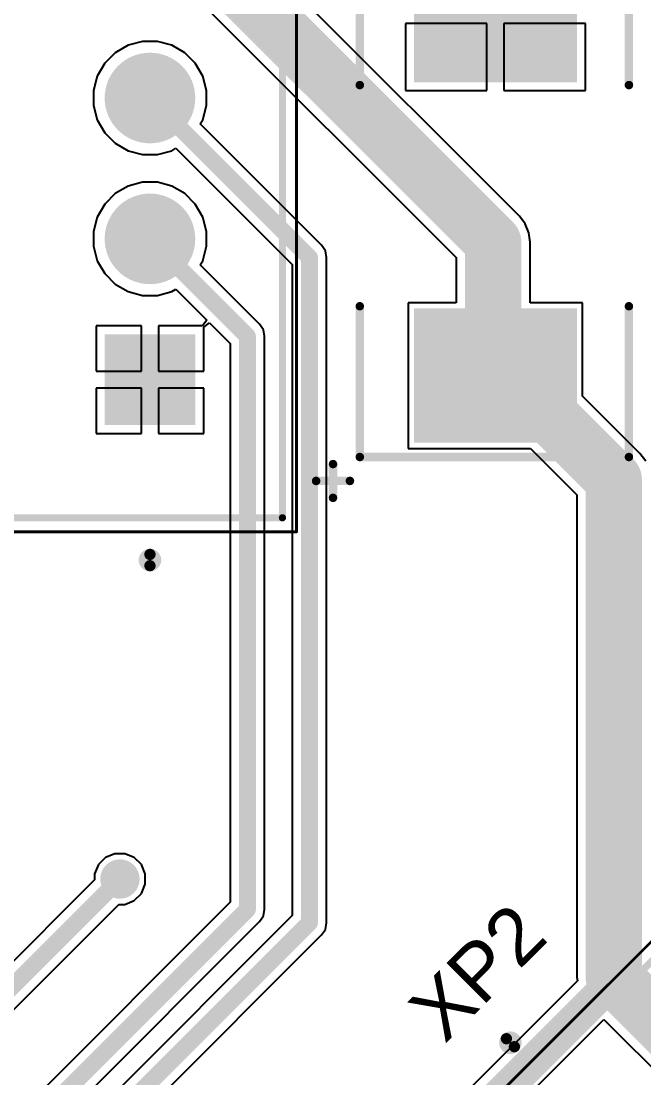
# Model space of a CAD drawing. Header units: millimetres. Extents: x 100 to 300, y 101 to 245.
# Drawn here: x 159.49 to 170.53, y 184.41 to 203.16 of the extents above; entities that cross this region are included whole.
import ezdxf

# ---------------------------------------------------------------- set-up
doc = ezdxf.new("R2010")
doc.units = ezdxf.units.MM
for name, color, linetype in [('BottomSolder', 6, 'Continuous'), ('Mechanical13', 56, 'Continuous'), ('Mechanical15', 56, 'Continuous'), ('MultiLayer', 9, 'Continuous'), ('PadHoleLayer', 156, 'Continuous'), ('TopLayer', 1, 'Continuous'), ('TopOverlay', 2, 'Continuous'), ('TopPaste', 8, 'Continuous'), ('TopSolder', 216, 'Continuous'), ('ViaHoleLayer', 16, 'Continuous')]:
    doc.layers.add(name, color=color, linetype=linetype)
doc.styles.add('Arial', font='', dxfattribs={"height": 0.2})
doc.styles.get('Arial').set_extended_font_data('Arial')

# ---------------------------------------------------------------- blocks, each defined once
blk = doc.blocks.new('JST_XH_4_43')
at = {"layer": 'BottomSolder'}
blk.add_hatch(color=6, dxfattribs=at).paths.add_polyline_path([(-4.554, 0.279), (-2.946, 0.279), (-2.946, -1.329), (-4.554, -1.329)])
h = blk.add_hatch(color=6, dxfattribs=at)
edge = h.paths.add_edge_path()
edge.add_arc((-1.25, -0.525), 0.804, 0, 360)
h = blk.add_hatch(color=6, dxfattribs=at)
edge = h.paths.add_edge_path()
edge.add_arc((1.25, -0.525), 0.804, 0, 360)
h = blk.add_hatch(color=6, dxfattribs=at)
edge = h.paths.add_edge_path()
edge.add_arc((3.75, -0.525), 0.804, 0, 360)
at = {"layer": 'MultiLayer'}
h = blk.add_hatch(color=9, dxfattribs=at)
edge = h.paths.add_edge_path()
edge.add_arc((-1.25, -0.525), 0.754, 0, 360)
h = blk.add_hatch(color=9, dxfattribs=at)
edge = h.paths.add_edge_path()
edge.add_arc((1.25, -0.525), 0.754, 0, 360)
h = blk.add_hatch(color=9, dxfattribs=at)
edge = h.paths.add_edge_path()
edge.add_arc((3.75, -0.525), 0.754, 0, 360)
at = {"layer": 'PadHoleLayer'}
h = blk.add_hatch(color=156, dxfattribs=at)
edge = h.paths.add_edge_path()
edge.add_arc((-3.75, -0.525), 0.5, 0, 360)
h = blk.add_hatch(color=156, dxfattribs=at)
edge = h.paths.add_edge_path()
edge.add_arc((-1.25, -0.525), 0.5, 0, 360)
h = blk.add_hatch(color=156, dxfattribs=at)
edge = h.paths.add_edge_path()
edge.add_arc((1.25, -0.525), 0.5, 0, 360)
h = blk.add_hatch(color=156, dxfattribs=at)
edge = h.paths.add_edge_path()
edge.add_arc((3.75, -0.525), 0.5, 0, 360)
at = {"layer": 'TopLayer'}
blk.add_hatch(color=1, dxfattribs=at).paths.add_polyline_path([(-4.504, 0.229), (-2.996, 0.229), (-2.996, -1.279), (-4.504, -1.279)])
h = blk.add_hatch(color=1, dxfattribs=at)
edge = h.paths.add_edge_path()
edge.add_arc((-1.25, -0.525), 0.754, 0, 360)
h = blk.add_hatch(color=1, dxfattribs=at)
edge = h.paths.add_edge_path()
edge.add_arc((1.25, -0.525), 0.754, 0, 360)
h = blk.add_hatch(color=1, dxfattribs=at)
edge = h.paths.add_edge_path()
edge.add_arc((3.75, -0.525), 0.754, 0, 360)
at = {"layer": 'TopSolder'}
blk.add_hatch(color=216, dxfattribs=at).paths.add_polyline_path([(-4.554, 0.279), (-2.946, 0.279), (-2.946, -1.329), (-4.554, -1.329)])
h = blk.add_hatch(color=216, dxfattribs=at)
edge = h.paths.add_edge_path()
edge.add_arc((-1.25, -0.525), 0.804, 0, 360)
h = blk.add_hatch(color=216, dxfattribs=at)
edge = h.paths.add_edge_path()
edge.add_arc((1.25, -0.525), 0.804, 0, 360)
h = blk.add_hatch(color=216, dxfattribs=at)
edge = h.paths.add_edge_path()
edge.add_arc((3.75, -0.525), 0.804, 0, 360)
at = {"layer": 'Mechanical13', "const_width": 0.127}
for points in [[(-6.2, 2.875), (-6.2, -2.875)], [(-6.2, 2.875), (6.2, 2.875)], [(6.2, 2.875), (6.2, -2.875)], [(-6.2, -2.875), (6.2, -2.875)]]:
    blk.add_lwpolyline(points, dxfattribs=at)
at = {"layer": 'Mechanical13'}
for points, const_width in [([(-6.232, 2.875, 1), (-6.168, 2.875, 1)], 0.0635), ([(-6.232, 2.875, 1), (-6.168, 2.875, 1)], 0.0635), ([(6.168, 2.875, 1), (6.232, 2.875, 1)], 0.0635), ([(6.168, 2.875, 1), (6.232, 2.875, 1)], 0.0635), ([(-6.85, -0.525, 1), (-7.05, -0.525, 1)], 0.2), ([(-7.1, -0.525, 1), (-7, -0.525, 1)], 0.1), ([(-6.9, -0.525, 1), (-6.8, -0.525, 1)], 0.1), ([(-6.232, -2.875, 1), (-6.168, -2.875, 1)], 0.0635), ([(-6.232, -2.875, 1), (-6.168, -2.875, 1)], 0.0635), ([(6.168, -2.875, 1), (6.232, -2.875, 1)], 0.0635), ([(6.168, -2.875, 1), (6.232, -2.875, 1)], 0.0635)]:
    blk.add_lwpolyline(points, format="xyb", close=True, dxfattribs=dict(at, const_width=const_width))
at = {"layer": 'Mechanical15', "const_width": 0.05}
for points in [[(-6.45, 3.125), (-6.45, -3.125)], [(-6.45, 3.125), (6.45, 3.125)], [(6.45, 3.125), (6.45, -3.125)], [(-6.45, -3.125), (6.45, -3.125)]]:
    blk.add_lwpolyline(points, dxfattribs=at)
at = {"layer": 'Mechanical15', "const_width": 0.025}
for points in [[(-6.462, 3.125, 1), (-6.438, 3.125, 1)], [(-6.462, 3.125, 1), (-6.438, 3.125, 1)], [(6.438, 3.125, 1), (6.462, 3.125, 1)], [(6.438, 3.125, 1), (6.462, 3.125, 1)], [(-6.462, -3.125, 1), (-6.438, -3.125, 1)], [(-6.462, -3.125, 1), (-6.438, -3.125, 1)], [(6.438, -3.125, 1), (6.462, -3.125, 1)], [(6.438, -3.125, 1), (6.462, -3.125, 1)]]:
    blk.add_lwpolyline(points, format="xyb", close=True, dxfattribs=at)
at = {"layer": 'TopOverlay', "const_width": 0.127}
for points in [[(-6.2, 2.875), (-6.2, -2.875)], [(-6.2, 2.875), (6.2, 2.875)], [(6.2, 2.875), (6.2, -2.875)], [(-6.2, -2.875), (6.2, -2.875)]]:
    blk.add_lwpolyline(points, dxfattribs=at)
at = {"layer": 'TopOverlay'}
for points, const_width in [([(-6.232, 2.875, 1), (-6.168, 2.875, 1)], 0.0635), ([(-6.232, 2.875, 1), (-6.168, 2.875, 1)], 0.0635), ([(6.168, 2.875, 1), (6.232, 2.875, 1)], 0.0635), ([(6.168, 2.875, 1), (6.232, 2.875, 1)], 0.0635), ([(-6.85, -0.525, 1), (-7.05, -0.525, 1)], 0.2), ([(-7.1, -0.525, 1), (-7, -0.525, 1)], 0.1), ([(-6.9, -0.525, 1), (-6.8, -0.525, 1)], 0.1), ([(-6.232, -2.875, 1), (-6.168, -2.875, 1)], 0.0635), ([(-6.232, -2.875, 1), (-6.168, -2.875, 1)], 0.0635), ([(6.168, -2.875, 1), (6.232, -2.875, 1)], 0.0635), ([(6.168, -2.875, 1), (6.232, -2.875, 1)], 0.0635)]:
    blk.add_lwpolyline(points, format="xyb", close=True, dxfattribs=dict(at, const_width=const_width))
blk = doc.blocks.new('JST_XH_8_48')
at = {"layer": 'Mechanical13', "const_width": 0.127}
blk.add_lwpolyline([(-11.2, -2.367), (-11.2, 3.383)], dxfattribs=at)
at = {"layer": 'Mechanical13'}
for points, const_width in [([(-11.85, -0.017, 1), (-12.05, -0.017, 1)], 0.2), ([(-12.1, -0.017, 1), (-12, -0.017, 1)], 0.1), ([(-11.9, -0.017, 1), (-11.8, -0.017, 1)], 0.1)]:
    blk.add_lwpolyline(points, format="xyb", close=True, dxfattribs=dict(at, const_width=const_width))
at = {"layer": 'Mechanical15', "const_width": 0.05}
blk.add_lwpolyline([(-11.45, -2.617), (-11.45, 3.633)], dxfattribs=at)
at = {"layer": 'TopOverlay', "const_width": 0.127}
blk.add_lwpolyline([(-11.2, -2.367), (-11.2, 3.383)], dxfattribs=at)
at = {"layer": 'TopOverlay'}
for points, const_width in [([(-11.85, -0.017, 1), (-12.05, -0.017, 1)], 0.2), ([(-12.1, -0.017, 1), (-12, -0.017, 1)], 0.1), ([(-11.9, -0.017, 1), (-11.8, -0.017, 1)], 0.1)]:
    blk.add_lwpolyline(points, format="xyb", close=True, dxfattribs=dict(at, const_width=const_width))
blk = doc.blocks.new('CAP_TANT_D_196')
at = {"layer": 'TopLayer'}
for points in [[(-4.323, 1.391), (-2.037, 1.391), (-2.037, -1.403), (-4.323, -1.403)], [(2.077, 1.391), (4.363, 1.391), (4.363, -1.403), (2.077, -1.403)]]:
    blk.add_hatch(color=1, dxfattribs=at).paths.add_polyline_path(points)
at = {"layer": 'TopPaste'}
for points in [[(-4.323, 1.391), (-2.037, 1.391), (-2.037, -1.403), (-4.323, -1.403)], [(2.077, 1.391), (4.363, 1.391), (4.363, -1.403), (2.077, -1.403)]]:
    blk.add_hatch(color=8, dxfattribs=at).paths.add_polyline_path(points)
at = {"layer": 'TopSolder'}
for points in [[(-4.373, 1.441), (-1.987, 1.441), (-1.987, -1.453), (-4.373, -1.453)], [(2.027, 1.441), (4.413, 1.441), (4.413, -1.453), (2.027, -1.453)]]:
    blk.add_hatch(color=216, dxfattribs=at).paths.add_polyline_path(points)
at = {"layer": 'TopOverlay', "const_width": 0.15}
for points in [[(-5.05, 3.175), (-5.05, 2.575)], [(-4.75, 2.875), (-5.35, 2.875)], [(-4.625, 2.4), (-1.95, 2.4)], [(-4.625, 2.4), (-4.625, -2.375)], [(1.975, 2.4), (4.675, 2.4)], [(4.675, 2.4), (4.675, -2.375)], [(-4.625, -2.375), (-1.95, -2.375)], [(1.975, -2.375), (4.675, -2.375)]]:
    blk.add_lwpolyline(points, dxfattribs=at)
at = {"layer": 'TopOverlay', "const_width": 0.075}
for points in [[(-5.088, 3.175, 1), (-5.012, 3.175, 1)], [(-5.388, 2.875, 1), (-5.313, 2.875, 1)], [(-4.788, 2.875, 1), (-4.713, 2.875, 1)], [(-5.088, 2.575, 1), (-5.012, 2.575, 1)], [(-4.663, 2.4, 1), (-4.588, 2.4, 1)], [(-4.663, 2.4, 1), (-4.588, 2.4, 1)], [(-1.987, 2.4, 1), (-1.912, 2.4, 1)], [(1.937, 2.4, 1), (2.013, 2.4, 1)], [(4.638, 2.4, 1), (4.713, 2.4, 1)], [(4.638, 2.4, 1), (4.713, 2.4, 1)], [(-4.663, -2.375, 1), (-4.588, -2.375, 1)], [(-4.663, -2.375, 1), (-4.588, -2.375, 1)], [(-1.987, -2.375, 1), (-1.912, -2.375, 1)], [(1.937, -2.375, 1), (2.013, -2.375, 1)], [(4.638, -2.375, 1), (4.713, -2.375, 1)], [(4.638, -2.375, 1), (4.713, -2.375, 1)]]:
    blk.add_lwpolyline(points, format="xyb", close=True, dxfattribs=at)

msp = doc.modelspace()

# ---------------------------------------------------------------- hatches: boundary and pattern name
at = {"layer": 'BottomSolder'}
h = msp.add_hatch(color=6, dxfattribs=at)
edge = h.paths.add_edge_path()
edge.add_arc((161.238, 187.939), 0.35, 0, 360)
at = {"layer": 'TopLayer'}
h = msp.add_hatch(color=1, dxfattribs=at)
edge = h.paths.add_edge_path()
edge.add_arc((161.238, 187.939), 0.3, 0, 360)
at = {"layer": 'TopSolder'}
h = msp.add_hatch(color=216, dxfattribs=at)
edge = h.paths.add_edge_path()
edge.add_arc((161.238, 187.939), 0.35, 0, 360)
at = {"layer": 'ViaHoleLayer'}
h = msp.add_hatch(color=16, dxfattribs=at)
edge = h.paths.add_edge_path()
edge.add_arc((161.238, 187.939), 0.15, 0, 360)

# ---------------------------------------------------------------- linework, layer by layer
at = {"layer": 'TopLayer'}
for p, q in [((168.325, 199.703), (163.361, 204.666)), ((162.626, 203.547), (167.205, 198.967)), ((167.75, 203.124), (166.303, 203.124)), ((166.303, 203.124), (166.303, 201.931)), ((167.75, 201.931), (167.75, 203.124)), ((169.497, 203.124), (168.05, 203.124)), ((168.05, 203.124), (168.05, 201.931)), ((169.497, 201.931), (169.497, 203.124)), ((161.383, 202.736), (161.155, 202.603)), ((161.639, 202.804), (161.383, 202.736)), ((161.903, 202.804), (161.639, 202.804)), ((162.159, 202.736), (161.903, 202.804)), ((162.387, 202.603), (162.159, 202.736)), ((161.155, 202.603), (160.968, 202.416)), ((162.574, 202.416), (162.387, 202.603)), ((160.968, 202.416), (160.835, 202.188)), ((162.707, 202.188), (162.574, 202.416)), ((160.835, 202.188), (160.767, 201.932)), ((162.775, 201.932), (162.707, 202.188)), ((160.767, 201.932), (160.767, 201.668)), ((162.775, 201.668), (162.775, 201.932)), ((166.303, 201.931), (167.75, 201.931)), ((168.05, 201.931), (169.497, 201.931)), ((160.767, 201.668), (160.835, 201.412)), ((162.707, 201.412), (162.775, 201.668)), ((160.835, 201.412), (160.968, 201.184)), ((162.664, 201.339), (162.707, 201.412)), ((164.816, 199.187), (162.664, 201.339)), ((160.968, 201.184), (161.155, 200.997)), ((161.155, 200.997), (161.383, 200.864)), ((161.383, 200.864), (161.639, 200.796)), ((161.903, 200.796), (162.159, 200.864)), ((162.159, 200.864), (162.232, 200.907)), ((162.232, 200.907), (164.294, 198.844)), ((161.639, 200.796), (161.903, 200.796)), ((161.639, 200.304), (161.383, 200.236)), ((161.903, 200.304), (161.639, 200.304)), ((162.159, 200.236), (161.903, 200.304)), ((161.383, 200.236), (161.155, 200.103)), ((162.387, 200.103), (162.159, 200.236)), ((161.155, 200.103), (160.968, 199.916)), ((162.574, 199.916), (162.387, 200.103)), ((160.968, 199.916), (160.835, 199.688)), ((162.707, 199.688), (162.574, 199.916)), ((160.835, 199.688), (160.767, 199.432)), ((162.775, 199.432), (162.707, 199.688)), ((168.429, 199.567), (168.325, 199.703)), ((168.494, 199.409), (168.429, 199.567)), ((160.767, 199.432), (160.767, 199.168)), ((162.775, 199.168), (162.775, 199.432)), ((168.517, 199.239), (168.494, 199.409)), ((164.883, 199.088), (164.816, 199.187)), ((164.816, 199.187), (164.816, 199.187)), ((168.517, 198.167), (168.517, 199.239)), ((160.767, 199.168), (160.835, 198.912)), ((162.707, 198.912), (162.775, 199.168)), ((164.906, 198.971), (164.883, 199.088)), ((160.835, 198.912), (160.968, 198.684)), ((162.664, 198.839), (162.707, 198.912)), ((163.716, 197.787), (162.664, 198.839)), ((164.294, 198.844), (164.294, 187.289)), ((164.906, 187.162), (164.906, 198.971)), ((164.906, 198.971), (164.906, 198.971)), ((167.205, 198.967), (167.205, 198.167)), ((160.968, 198.684), (161.155, 198.497)), ((161.155, 198.497), (161.383, 198.364)), ((161.383, 198.364), (161.639, 198.296)), ((161.639, 198.296), (161.903, 198.296)), ((161.903, 198.296), (162.159, 198.364)), ((162.159, 198.364), (162.232, 198.407)), ((162.232, 198.407), (162.78, 197.858)), ((167.205, 198.167), (166.353, 198.167)), ((166.353, 198.167), (166.353, 195.581)), ((169.447, 198.167), (168.517, 198.167)), ((169.447, 196.508), (169.447, 198.167)), ((162.78, 197.858), (162.705, 197.754)), ((161.621, 197.754), (160.817, 197.754)), ((160.817, 197.754), (160.817, 196.95)), ((161.621, 196.95), (161.621, 197.754)), ((162.606, 197.754), (161.921, 197.754)), ((161.921, 197.754), (161.921, 196.95)), ((162.705, 197.754), (162.606, 197.754)), ((162.725, 197.734), (162.829, 197.809)), ((162.725, 197.629), (162.725, 197.734)), ((162.829, 197.809), (163.194, 197.444)), ((163.783, 197.688), (163.716, 197.787)), ((163.806, 197.571), (163.783, 197.688)), ((162.725, 196.95), (162.725, 197.629)), ((163.806, 187.4), (163.806, 197.571)), ((163.806, 197.571), (163.806, 197.571)), ((163.194, 197.444), (163.194, 187.527)), ((160.817, 196.95), (161.621, 196.95)), ((161.921, 196.95), (162.725, 196.95)), ((161.621, 196.65), (160.817, 196.65)), ((160.817, 196.65), (160.817, 195.846)), ((161.621, 195.846), (161.621, 196.65)), ((162.725, 196.65), (161.921, 196.65)), ((161.921, 196.65), (161.921, 195.846)), ((162.725, 195.846), (162.725, 196.65)), ((170.464, 195.491), (169.447, 196.508)), ((160.817, 195.846), (161.621, 195.846)), ((161.921, 195.846), (162.725, 195.846)), ((166.353, 195.581), (168.52, 195.581)), ((168.52, 195.581), (169.344, 194.756)), ((170.568, 195.356), (170.464, 195.491)), ((169.344, 194.756), (169.344, 186.2)), ((160.983, 188.321), (160.856, 188.194)), ((161.148, 188.389), (160.983, 188.321)), ((161.327, 188.389), (161.148, 188.389)), ((161.493, 188.321), (161.327, 188.389)), ((161.619, 188.194), (161.493, 188.321)), ((160.856, 188.194), (160.788, 188.029)), ((161.688, 188.029), (161.619, 188.194)), ((160.788, 187.922), (153.384, 180.518)), ((160.788, 188.029), (160.788, 187.922)), ((161.688, 187.85), (161.688, 188.029)), ((161.619, 187.684), (161.688, 187.85)), ((161.327, 187.489), (161.493, 187.558)), ((161.493, 187.558), (161.619, 187.684)), ((153.906, 180.175), (161.22, 187.489)), ((163.194, 187.527), (159.684, 184.016)), ((161.22, 187.489), (161.327, 187.489)), ((163.783, 187.283), (163.806, 187.4)), ((160.206, 183.673), (163.716, 187.184)), ((164.294, 187.289), (161.022, 184.016)), ((163.716, 187.184), (163.783, 187.283)), ((163.716, 187.184), (163.716, 187.184)), ((164.816, 186.946), (164.883, 187.045)), ((164.883, 187.045), (164.906, 187.162)), ((161.544, 183.673), (164.816, 186.946)), ((164.816, 186.946), (164.816, 186.946)), ((169.354, 186.13), (153.287, 170.064)), ((169.344, 186.2), (169.354, 186.13)), ((159.614, 175.237), (169.825, 185.448)), ((169.825, 185.448), (182.148, 173.125))]:
    msp.add_line(p, q, dxfattribs=at)
for points, const_width in [([(162.897, 204.203), (167.861, 199.239)], 1), ([(161.771, 201.8), (164.6, 198.971)], 0.3), ([(167.861, 196.913), (167.861, 199.239)], 1), ([(161.771, 199.3), (163.5, 197.571)], 0.3), ([(164.6, 187.162), (164.6, 198.971)], 0.3), ([(163.5, 187.4), (163.5, 197.571)], 0.3), ([(167.861, 196.913), (167.9, 196.874)], 1), ([(168.154, 196.874), (170, 195.028)], 1), ([(170, 186.2), (170, 195.028)], 1), ([(153.6, 180.301), (161.238, 187.939)], 0.3), ([(159.9, 183.8), (163.5, 187.4)], 0.3), ([(161.238, 183.8), (164.6, 187.162)], 0.3), ([(170, 186.2), (182.803, 173.397)], 1), ([(153.576, 169.776), (170, 186.2)], 0.5)]:
    msp.add_lwpolyline(points, dxfattribs=dict(at, const_width=const_width))
for points, const_width in [([(161.696, 201.8, 1), (161.846, 201.8, 1)], 0.15), ([(167.611, 199.239, 1), (168.111, 199.239, 1)], 0.5), ([(167.611, 199.239, 1), (168.111, 199.239, 1)], 0.5), ([(161.696, 199.3, 1), (161.846, 199.3, 1)], 0.15), ([(164.525, 198.971, 1), (164.675, 198.971, 1)], 0.15), ([(164.525, 198.971, 1), (164.675, 198.971, 1)], 0.15), ([(163.425, 197.571, 1), (163.575, 197.571, 1)], 0.15), ([(163.425, 197.571, 1), (163.575, 197.571, 1)], 0.15), ([(167.611, 196.913, 1), (168.111, 196.913, 1)], 0.5), ([(167.611, 196.913, 1), (168.111, 196.913, 1)], 0.5), ([(167.65, 196.874, 1), (168.15, 196.874, 1)], 0.5), ([(167.904, 196.874, 1), (168.404, 196.874, 1)], 0.5), ([(169.75, 195.028, 1), (170.25, 195.028, 1)], 0.5), ([(169.75, 195.028, 1), (170.25, 195.028, 1)], 0.5), ([(161.163, 187.939, 1), (161.313, 187.939, 1)], 0.15), ([(163.425, 187.4, 1), (163.575, 187.4, 1)], 0.15), ([(163.425, 187.4, 1), (163.575, 187.4, 1)], 0.15), ([(164.525, 187.162, 1), (164.675, 187.162, 1)], 0.15), ([(164.525, 187.162, 1), (164.675, 187.162, 1)], 0.15), ([(169.75, 186.2, 1), (170.25, 186.2, 1)], 0.5), ([(169.75, 186.2, 1), (170.25, 186.2, 1)], 0.5), ([(169.875, 186.2, 1), (170.125, 186.2, 1)], 0.25)]:
    msp.add_lwpolyline(points, format="xyb", close=True, dxfattribs=dict(at, const_width=const_width))

# ---------------------------------------------------------------- block references
for name, p, rotation in [('JST_XH_4_43', (161.246, 200.55), 90), ('CAP_TANT_D_196', (167.894, 200.054), 90), ('JST_XH_8_48', (176.628, 176.596), 315)]:
    msp.add_blockref(name, p, dxfattribs=dict(rotation=rotation))

# ---------------------------------------------------------------- texts
at = {"layer": 'TopOverlay', "style": 'Arial'}
msp.add_text('XP2', height=1, rotation=45, dxfattribs=at).set_placement((167, 185))

doc.saveas('drawing.dxf')
